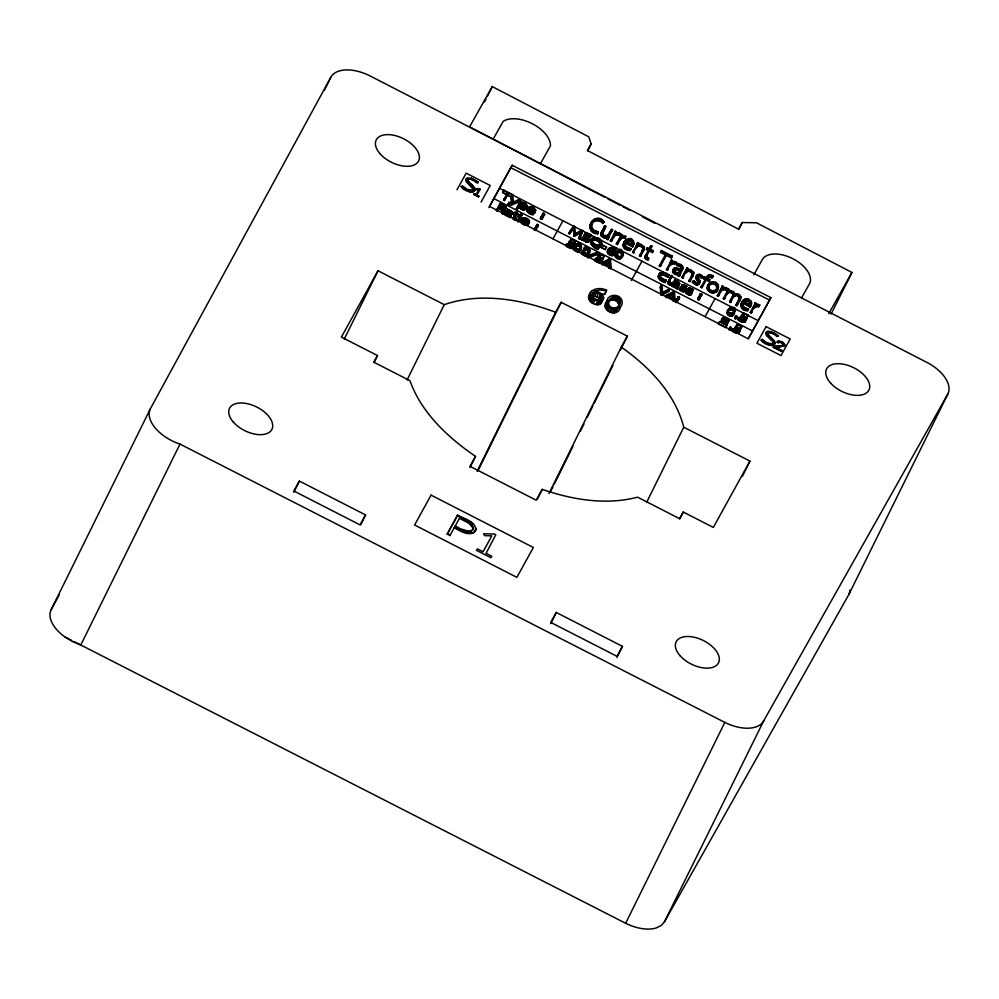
<?xml version="1.0" encoding="UTF-8"?>
<svg xmlns="http://www.w3.org/2000/svg" width="999" height="999" viewBox="0 0 999 999"><rect width="100%" height="100%" fill="white"/><g stroke="black" fill="none" stroke-linecap="round" stroke-linejoin="round"><path stroke-width="1.5" d="M591.895 223.963L591.346 228.521C589.235 221.603 599.075 215.959 603.421 222.402L602.884 223.476C600.237 219.805 593.993 219.53 591.883 223.863M625.461 242.295C627.397 239.335 633.066 240.921 632.429 244.618L632.966 243.544C633.603 239.835 627.934 238.249 625.986 241.221L632.604 244.605L632.966 243.544M750.012 304.795C750.599 301.648 746.265 299.787 743.955 301.598L744.492 300.524C747.876 297.927 752.709 302.497 749.65 305.856L750.549 303.708M507.929 204.82L508.891 202.397L512.799 202.235L511.738 196.416L512.712 196.915L513.661 202.01L518.394 199.825L519.393 200.337L518.431 202.26L511.476 205.095L507.929 204.82L508.891 202.397M708.466 284.378C702.147 292.882 720.067 296.915 717.831 286.476L718.368 285.389C716.895 280.657 709.278 280.407 707.929 285.452L709.74 282.817M717.394 290.297L718.368 285.389M717.919 289.211C715.559 294.193 707.13 291.633 707.841 286.276L707.304 287.35M591.87 227.435L593.731 230.107L598.239 231.78L597.589 233.828C581.93 233.042 594.717 209.54 604.183 221.766L602.884 223.476M598.126 232.755C593.593 232.58 589.01 228.259 590.734 223.526L590.197 224.613M574.787 248.301C575.649 240.284 585.414 245.242 579.283 250.612C583.828 245.667 573.164 243.631 574.912 249.825M575.736 246.378L577.085 249.176L580.232 248.676M583.591 250.399C591.72 262.462 589.048 235.752 582.03 253.883L582.442 254.52L583.391 252.585C582.867 236.613 598.426 259.066 583.391 252.585M739.06 299.425L735.926 305.207L737.012 305.756L740.147 299.95L740.858 296.616L737.886 293.881L735.676 293.968L734.053 295.554L736.238 294.842M733.503 293.394L732.941 295.554L733.041 292.495C728.608 288.861 725.624 296.179 724.337 299.275L723.264 298.726L723.8 297.64L724.874 298.189L724.337 299.275M608.791 301.71C607.23 310.701 622.09 309.415 620.304 300.724C618.131 292.844 607.929 297.277 607.617 304.058M617.02 253.209C620.566 250.2 623.763 256.031 620.504 258.729C616.321 260.514 612.449 253.746 617.37 251.96M622.764 252.672C617.357 265.547 614.023 243.394 622.764 252.672L621.815 254.595M728.933 310.477C732.479 307.467 735.676 313.299 732.417 315.996C727.709 317.994 724.337 309.915 730.044 309.053M733.628 312.849C719.055 314.098 741.008 299.7 732.679 314.785L733.291 313.998C742.644 300.324 716.42 311.563 733.378 314.061M529.37 210.602L534.502 213.237L535.452 211.301L529.033 208.017L530.069 210.689L534.19 212.575L533.079 214.96C530.706 214.56 524.837 211.626 527.959 208.779M534.19 212.575C520.629 211.601 533.841 200.037 535.452 211.301M600.836 233.504L601.373 232.43L601.972 235.264L604.457 236.713L607.779 236.376L607.255 237.462L603.92 237.799L601.435 236.338L600.836 233.504L602.11 230.594M582.642 252.322C583.441 247.153 591.121 251.024 587.137 254.633L588.086 252.697M607.729 303.396C610.651 296.016 622.414 301.798 617.632 308.504M647.052 255.132L646.865 257.305L648.763 258.242L647.914 260.152L644.942 257.829L645.953 254.595M644.942 257.829L645.529 255.694L644.992 256.78M660.801 273.614C658.553 276.835 663.498 279.558 666.133 280.07L665.247 282.542C660.851 281.955 655.706 277.16 659.939 273.052L663.186 272.252L666.395 273.276L669.23 275.125L667.782 277.31L663.511 274.987L659.852 275.537L660.801 273.614L662.787 272.877L669.23 275.125M666.196 280.607C663.136 279.957 657.354 276.823 659.939 273.052M739.685 296.778L739.073 299.126L739.235 295.729C734.839 291.845 732.017 299.563 730.681 302.51L729.595 301.96L732.966 295.741M674.662 279.97L677.185 281.468L676.236 283.391L673.588 282.405L674.662 279.97L678.721 281.893L679.72 283.541L677.384 289.036L676.585 287.862L678.383 284.29L674.025 282.829C672.002 284.553 677.896 286.95 678.383 284.29M676.535 288.711L677.534 285.939L674.35 285.214L672.414 283.354C673.201 279.695 682.242 286.676 677.185 281.468M605.819 226.386L602.035 234.84L605.819 226.386L604.745 225.836L601.573 231.681M681.405 268.456L681.343 269.28L681.493 266.184L677.022 264.323L676.498 265.397L679.795 266.346L681.405 268.456L681.93 267.37M510.414 213.998L507.554 213.574L506.481 211.975L511.088 213.012L509.265 217.345L510.277 214.598L507.267 213.936L505.457 212.163C506.043 208.679 519.655 216.783 507.492 209.403L512.125 211.488L510.077 217.645L512.362 212.287M599.375 247.19L598.801 247.49C593.793 246.578 587.05 236.501 596.241 237.637C602.834 237.6 604.02 248.077 596.44 245.217L599.375 247.19L597.852 249.413C591.62 248.514 586.65 237.025 596.353 239.897M599.038 245.654L598.089 247.577L600.861 246.091L600.661 243.157M592.869 238.911L591.558 241.321C594.155 238.062 601.261 241.571 599.962 245.629C604.632 241.084 594.767 234.952 592.282 239.96C591.945 243.968 599.238 247.19 601.136 243.132M645.416 255.682L650.649 246.091L651.985 246.191L646.515 256.206L646.328 258.391L646.865 257.305M633.466 243.082L633.466 244.867C633.865 228.334 612.587 248.988 630.119 250.562L631.018 248.626C627.747 248.476 623.501 245.629 625.511 241.958L633.204 245.891L632.667 246.978L624.974 243.044L625.511 241.958M750.249 307.143L751.285 301.398C743.718 291.933 734.989 311.276 747.702 310.739L748.601 308.791C745.329 308.641 741.083 305.794 743.094 302.135L750.786 306.069L750.249 307.143L742.569 303.209L743.094 302.135M750.786 306.069L751.285 301.398M670.079 279.907L669.767 281.818L671.078 282.967L669.805 285.277L667.782 282.592L671.365 275.462L672.265 275.924L671.316 277.859L670.416 277.397M597.589 233.828L598.239 231.78M683.816 290.934C687.437 288.049 680.644 286.925 682.392 284.578L687 286.351L685.451 288.499L682.617 286.925L683.566 285.002L687 286.351M684.765 289.011L683.266 289.186L680.631 287.487L679.108 289.635L683.428 291.82L684.814 288.661M584.752 235.764L584.964 236.813M467.857 179.62L467.532 180.906L468.494 179.046L471.403 179.121L477.197 182.555L478.309 182.193L471.416 178.184L467.282 178.034L466.021 179.358L467.282 178.034M723.651 324.163L727.272 323.763L728.883 320.517L727.684 318.943L724.163 317.42L722.502 317.907L721.428 320.105L724.213 320.417L726.86 322.39L727.946 320.192L725.286 318.219L723.288 318.456L722.202 320.654M767.457 334.39L767.794 333.092L769.517 332.317L773.513 333.491L777.135 336.026L778.246 335.676L771.353 331.668L767.22 331.506L766.171 332.417L766.345 335.389L772.726 341.558L772.939 343.581L772.09 344.33L773.151 343.156L772.939 341.134L766.558 334.965L766.171 332.417M676.585 287.862L671.815 285.926L672.502 282.767M502.185 213.611L503.196 209.203L499.65 206.556L498.688 208.491L501.66 210.215L502.185 213.611L503.009 214.036L502.26 210.115M503.009 214.036L504.233 210.364L503.209 208.179L505.019 208.379L506.143 207.33L503.084 204.258L500.474 203.084L496.416 210.652L500.474 203.084M506.418 213.399L505.469 215.334L504.507 214.098L505.819 211.288M727.946 320.192L726.585 321.241L719.505 321.765L718.418 323.963L724.325 326.998M584.815 233.466L585.039 234.84L588.561 238.199L587.612 240.135L583.766 236.026L584.815 233.466L586.376 232.854L590.446 234.478L591.433 235.277L589.872 237.387L585.701 235.352L586.65 233.429L591.433 235.277M505.282 206.756L503.971 207.879L499.85 206.181L501.123 203.883L502.859 204.67L505.282 206.756L504.333 208.691M465.834 180.532L473.002 187.65L473.201 189.136L466.408 181.905L466.233 178.933M684.602 288.236L683.653 290.172L681.168 287.824L682.392 284.578M690.671 288.436C686.713 288.474 694.068 291.508 691.683 293.132C688.885 293.806 685.664 289.947 688.91 287.912L693.518 289.698L691.982 291.833L689.722 290.359L690.671 288.436L693.518 289.698M688.498 288.274C691.296 291.071 692.02 294.68 687.15 290.821L685.626 292.969L688.898 294.967L690.721 295.055L692.232 292.257M744.642 320.841L745.716 318.219L744.642 316.845L741.408 315.659L740.459 317.582L742.732 318.194L744.755 320.155L745.716 318.219M479.87 189.96C481.143 188.087 474.862 188.049 476.461 189.723L478.871 189.498L476.248 188.836M480.082 189.236L476.91 195.329L478.721 196.254L476.91 195.329M784.789 344.78L784.64 345.642C773.513 348.052 770.566 348.551 784.502 345.904C785.451 342.694 780.656 340.709 778.021 341.159L777.047 342.008L777.971 342.682L780.419 342.257L783.666 344.405L780.544 341.995L777.971 342.682M573.239 244.305L572.29 246.229L568.244 243.818L569.205 241.883L572.252 242.994L573.126 244.967L570.429 245.504L566.745 243.768L565.796 245.692L567.894 247.34L568.843 245.404L566.745 243.768M601.685 259.603L600.811 257.63L597.764 256.518L596.815 258.441L599.862 259.565L600.736 261.526L601.685 259.603L598.988 260.14L595.879 258.217L594.355 260.327L595.179 261.176L596.128 259.253L595.304 258.404M739.472 329.383L738.523 331.318L734.49 328.896L735.439 326.973L738.486 328.084L739.36 330.057L736.663 330.582L733.553 328.659L732.03 330.781L733.553 328.659M473.189 527.31L472.515 530.044L473.189 527.31L472.052 525.074L469.38 522.714L459.777 517.707L454.995 526.436L455.294 525.824L460.102 528.633L468.494 531.306L471.166 530.944L472.814 529.445M745.591 318.918L742.744 319.455L739.435 317.42L737.874 319.53L738.761 320.429L741.92 322.003L744.817 322.04L746.703 318.519L742.856 315.384L744.043 313.736L748.351 315.334L743.418 312.812L741.408 315.659M569.517 244.056L570.579 241.621L574.175 244.58L572.727 246.278L569.717 245.804L568.756 247.74L572.327 248.039L572.814 245.579M597.764 256.518L599.687 253.783L604.32 256.144L600.262 254.658L599.138 256.256L602.734 259.216L601.835 260.739L599.1 260.727L598.151 262.662L600.886 262.662L601.785 261.139M735.439 326.973L737.362 324.225L741.995 326.598L737.936 325.112L736.812 326.698L740.409 329.658L739.51 331.181L737.562 331.356L736.613 333.279L738.561 333.117L739.46 331.593M607.255 237.462L606.78 239.335L607.916 239.66L609.103 236.288M607.916 239.66L608.691 237.325L608.154 238.399M615.634 232.755L614.722 232.292L615.247 231.206L616.158 231.681L615.471 233.566L617.469 232.705L619.917 233.429C619.492 236.9 615.022 233.179 613.91 236.9M616.932 233.791L614.997 234.603L616.158 231.681M621.628 235.826L621.465 236.638L622.165 234.74L621.241 234.278L620.716 235.364L621.628 235.826L622.165 234.74M671.403 259.94L670.441 262.275L671.403 259.94L672.315 260.414L671.615 262.3L673.613 261.438L676.061 262.163C674.038 265.122 667.919 263.174 667.532 270.205L666.458 269.655L666.995 268.569L668.069 269.118C668.618 264.211 673.126 262.45 676.061 262.163M672.152 261.226L671.615 262.3L672.315 260.414M721.678 287.025L722.215 285.939L723.126 286.413L722.489 288.261L724.425 287.437L726.872 288.162C726.448 291.633 721.977 287.912 720.866 291.633M756.081 303.271L755.556 304.358L754.632 303.896L755.169 302.809L756.081 303.271L755.456 305.12L757.379 304.308L759.839 305.02C757.804 307.992 751.698 306.044 751.31 313.074L750.237 312.525L750.761 311.438L751.847 311.988C752.384 307.08 756.905 305.319 759.839 305.02M777.497 346.391L782.854 345.791L783.666 344.405M683.428 291.82L684.665 291.321L684.552 290.309M684.665 291.321C688.723 288.773 681.193 286.413 683.566 285.002M691.183 294.655L690.571 293.032M588.561 238.199L588.686 239.298L587.462 239.797L582.742 237.225L581.193 239.385L587.112 242.295L588.623 241.633L589.722 238.973C589.56 237 583.641 234.877 586.65 233.429M588.623 241.633L589.722 238.973M672.539 285.09L672.652 285.964M461.063 186.788L462.175 186.351L468.893 190.697L472.365 190.422L466.92 189.335L462.375 185.914C459.665 188.611 469.917 193.207 473.601 191.796L475.124 189.073L474.513 187.612L467.732 180.482M474.637 190.859L475.124 189.073M772.302 343.906L766.857 342.819L762.312 339.398C759.59 342.095 769.842 346.69 773.526 345.267L775.062 342.557L774.45 341.084L767.669 333.966M774.575 344.33L775.062 342.557M631.018 248.626L630.644 249.488C626.835 249.413 622.027 245.692 624.363 241.596M748.601 308.791L748.239 309.653C744.417 309.59 739.61 305.856 741.945 301.76M473.414 188.711L472.152 190.846M521.903 218.681L522.477 221.278L521.528 223.214C517.632 216.421 530.382 216.209 529.32 222.477L526.76 223.476L525.811 225.399L528.371 224.413L528.196 222.365M614.21 254.733L615.347 251.948C611.738 246.99 606.93 248.314 616.645 248.501C614.273 246.016 607.305 247.003 607.28 251.91L608.428 254.046L611.95 255.657L614.21 254.733L615.347 251.948M522.727 219.106L522.852 220.767L524.637 222.34L526.997 222.889L528.496 222.065L527.647 219.555L524.225 218.282L522.727 219.106L521.128 222.652M678.358 275.961L678.895 274.875L679.957 275.2L679.42 276.286L678.358 275.961L680.057 271.74L677.759 272.777L675.661 272.24L674.4 270.354L675.511 268.781L680.993 270.042L680.469 271.116L676.311 269.68L674.138 270.629L673.551 273.364L675.636 274.513L678.733 274.388M678.895 274.875L679.258 273.301L675.137 273.014L673.126 270.242C673.701 264.523 680.644 270.729 681.88 268.207M697.589 275.986L697.09 278.259L698.663 275.2L702.022 277.135L701.485 278.221L698.9 276.261L697.052 277.073M601.548 302.872L603.696 297.677C602.872 293.556 598.039 290.796 594.043 291.333L599.812 289.885L606.331 290.959L606.593 290.172C599.762 286.8 589.285 288.449 588.486 297.577C589.21 302.597 595.679 306.019 600.299 304.146L603.696 297.677M614.36 251.636L612.974 253.047L610.039 251.973L609.153 250.462L610.614 249.088L614.148 250.899L613.411 253.571L611.663 251.473L608.841 251.224L610.564 247.502M527.122 205.919L525.911 208.903L524.138 209.952L521.178 209.253L518.693 206.83L519.655 204.907L523.688 207.917L526.86 206.968C527.909 203.858 523.626 201.786 521.041 202.173L520.579 200.974L516.208 209.241L517.107 209.703L519.655 204.907M606.78 239.335L607.779 236.376M677.384 289.036L679.72 283.541M673.588 282.405L675.124 282.405M601.485 298.414L601.835 297.103C601.223 293.456 596.553 291.358 593.244 292.682L591.97 294.967C592.732 298.501 597.227 300.886 600.549 299.388L601.485 298.414L600.324 300.774M608.478 249.026L608.503 250.999L610.814 253.072L613.523 253.734L615.159 252.797M506.668 210.839L507.617 208.916M534.502 213.237L535.764 210.202M526.248 205.644L525.062 208.454L526.248 205.644L525.299 203.933L521.94 202.572L520.217 203.883L520.491 205.457L522.19 206.855L524.587 207.43L526.011 206.531M699.1 281.481L698.388 283.192L699.1 281.481C693.868 277.809 698.126 270.754 702.909 276.573L701.485 278.221M590.759 292.183L590.234 294.043C590.946 299.063 597.427 302.485 602.047 300.612L603.296 299.338M514.597 215.21L513.124 214.448L514.073 212.525L515.546 213.274L513.149 218.831L515.709 220.055M515.596 220.467C518.706 217.582 511.813 217.033 516.396 213.711L518.968 214.548L516.608 213.336L517.395 211.913L516.421 211.701L515.759 212.912L514.073 212.525M673.551 273.364L672.589 271.316L673.438 269.143M513.049 218.269L515.546 213.274M698.563 282.555L695.828 278.371L696.49 275.587M742.769 305.332L742.232 306.418L742.569 303.209M475.924 529.32L475.199 531.268C478.022 522.015 463.411 518.481 457.642 515.172L447.19 534.153L449.95 535.564L454.557 527.16C460.327 530.282 467.857 535.339 474.475 531.905L474.175 532.517C467.557 535.939 460.027 530.894 454.258 527.759L454.557 527.16M613.96 249.987L615.684 250.437L614.447 249.575M698.925 282.118L696.803 282.929L693.768 280.669L692.382 282.33L696.178 284.915L698.663 284.503L700.149 280.744L697.614 277.185M700.149 280.744L698.663 284.503M505.019 208.379L504.07 210.302L505.906 206.456M667.782 282.592L671.365 275.462M709.515 284.915L708.453 287.55C708.603 281.918 717.582 280.981 717.394 287.125L715.296 291.059L716.87 288.686L716.333 289.76M615.247 231.206L613.461 235.202M621.241 234.278L619.455 238.274M722.215 285.939L720.429 289.935M755.169 302.809L753.383 306.805M601.311 293.681L604.582 294.505L606.593 290.172M734.652 313.224L732.417 315.996M679.42 276.286L680.769 272.952M620.354 306.943C618.244 319.568 597.839 309.19 607.604 300.374M676.498 265.397L677.384 263.349L680.843 264.535L683.029 266.795L680.232 274.038M638.686 243.207L638.161 244.28L637.137 243.756L637.674 242.682L638.686 243.207L638.074 244.83L641.146 244.368L644.417 247.14L643.219 251.573M688.024 268.444L687.487 269.53L686.463 269.006L687 267.919L688.024 268.444L687.399 270.08L690.471 269.605L693.743 272.377L692.544 276.81M726.797 292.332L728.283 289.048L729.307 289.573L728.696 291.209L730.731 290.609L733.616 291.696L734.59 294.48M632.667 246.978L633.99 243.793M647.914 260.152L648.239 259.328M648.763 258.242L648.451 259.078L646.865 258.554L645.479 256.755M681.917 270.991L683.079 268.244M739.61 301.036L740.833 298.202M573.089 228.946L569.505 233.841L568.643 233.404L573.638 225.911L574.7 226.461L575.337 233.629L581.868 230.12L582.929 230.669L579.457 238.936L578.608 238.499L581.755 230.969L575.299 234.39L574.35 236.313L573.089 228.946L574.038 227.023L574.7 234.078L573.751 236.014M578.608 238.499L581.755 230.969M642.132 251.024L643.219 247.302C639.884 241.546 634.178 248.951 633.728 252.897L632.642 252.347L633.179 251.273L634.253 251.823L633.728 252.897M643.231 248.526L639.472 255.844L640.559 256.393L643.743 250.499M691.458 276.261L692.557 272.54C689.21 266.783 683.503 274.201 683.054 278.147L681.967 277.585L686.026 270.117M692.557 273.763L688.798 281.081L689.884 281.643L693.081 275.736M579.457 238.936L582.929 230.669M733.478 294.468L729.595 301.96M739.61 298.039L735.926 305.207M630.119 250.562L630.494 249.7M747.702 310.739L748.076 309.877M741.008 303.771L742.582 300.811M636.176 245.954L637.674 242.682M687 267.919L681.967 277.585M728.283 289.048L723.264 298.726M620.991 237.675L623.463 235.776L625.911 236.488C625.187 238.137 622.352 235.702 620.991 237.675L622.002 235.564M520.579 200.974L516.208 209.241M150.362 408.791A33.804 18.931 26.3 0 0 179.995 444.093L80.807 644.967L72.69 641.62L65.172 637.125A33.804 18.931 26.3 0 1 51.174 609.665L150.362 408.791L330.731 77.41A33.804 18.931 26.3 0 1 369.655 75.724L926.31 362.1A33.804 18.931 26.3 0 1 947.826 394.056L848.638 594.929L664.572 921.59L661.288 925.436L656.181 927.971A33.804 18.931 26.3 0 1 625.661 923.276L74.288 641.695M324.538 89.96L330.731 77.41M344.255 339.111L378.009 270.754L444.255 304.658C480.482 292.158 520.541 299.225 555.656 312.225L561.151 302.272L627.335 336.139L620.454 350.087M293.856 492.22L299.363 481.056L365.547 514.935L360.726 524.7M374.051 362.55L377.497 355.569L341.396 337.1L378.009 270.754M463.211 188.699L461.276 186.363M467.644 180.045L468.494 179.046M468.219 181.543L469.318 182.805M468.281 179.47L469.58 178.833M471.416 178.184L478.309 182.193M469.368 179.258L471.403 179.121M471.016 184.266L473.189 186.126M478.096 182.63L476.985 182.979L473.576 180.02M469.218 191.708L473.813 191.358L474.85 190.422M474.513 187.612L474.912 189.498M473.876 194.393L478.446 196.728L473.876 194.393L474.275 193.631L475.949 194.83L474.275 193.631M476.111 189.111L479.757 188.911M488.936 207.605L512.162 165.247L770.891 297.64L748.376 338.711M407.068 379.982L444.255 304.658M503.746 190.147L507.579 192.645L506.63 194.568L502.559 192.482L503.746 190.147L512.724 194.743L511.55 197.09L507.504 195.017L504.458 200.549L503.571 200.1L504.52 198.177L505.407 198.626L508.454 193.094L512.724 194.743M501.123 203.883L500.174 205.806L503.983 208.029L504.932 206.106M504.458 200.549L505.407 198.626M501.91 206.593L502.859 204.67M507.504 195.017L508.454 193.094M500.686 209.503L501.648 207.58M501.223 209.84L502.185 207.904M501.66 210.215L502.622 208.292M503.171 207.33L504.12 205.407M501.998 210.652L502.959 208.716M504.532 205.12L503.583 207.043L499.525 205.02M502.235 211.139L503.196 209.203M503.259 210.314L504.22 208.379M505.157 208.828L506.106 206.905M504.67 210.09L506.143 207.33M505.069 209.653L506.018 207.73M511.738 196.416L510.789 198.351L511.863 203.971M511.763 198.851L512.712 196.915M504.507 214.098L505.457 212.163M509.128 205.145L510.077 203.222L512.437 203.172L519.393 200.337M504.595 213.536L506.218 211.089M504.832 214.723L505.781 212.787M506.031 213.586L506.98 211.663M510.314 205.232L511.263 203.309M507.917 211.726L506.968 213.649L508.341 214.098M508.978 209.902L508.029 211.825L509.04 212.25L509.989 210.327M511.476 205.095L512.437 203.172M507.267 213.936L506.318 215.859L507.117 216.221L508.066 214.285M508.841 214.51L507.879 216.446L509.328 216.521M510.939 210.964L510.464 213.599L511.413 211.676M508.616 216.546L509.802 214.148M517.445 201.761L518.394 199.825M513.124 214.448L514.273 212.15M517.107 209.703L518.069 207.78L517.157 207.317M515.472 213.624L516.421 211.701M513.149 218.831L513.998 216.333M521.103 202.722L520.154 204.645L523.151 205.095L525.299 207.58M519.043 207.517L520.004 205.582M513.598 219.455L514.11 216.908M517.395 211.913L515.447 215.647L518.019 216.483M520.991 204.495L521.94 202.572M519.58 208.142L520.529 206.219M514.385 219.992L515.334 218.057L514.547 217.532M522.04 204.645L522.989 202.722M520.292 208.729L521.241 206.793M521.178 209.253L522.127 207.33M523.151 205.095L524.1 203.159M517.807 216.858L518.968 214.548M521.977 209.615L522.939 207.68M524.35 205.856L525.299 203.933M522.739 209.852L523.688 207.917M521.291 215.734L518.081 221.753L521.291 215.734L520.442 215.309L517.232 221.316L521.178 213.749C524.725 215.796 516.82 218.381 521.178 213.749M523.464 209.965L524.413 208.029M525.062 206.706L526.011 204.77M520.354 216.571L521.728 213.886M526.173 207.854L525.437 206.181L526.398 204.258M524.138 209.952L525.099 208.029M520.916 216.721L522.165 214.248M525.212 209.628L526.161 207.705M520.741 221.566L521.69 219.643M520.941 220.604L522.614 217.982M520.866 222.09L521.815 220.167M523.126 217.782L521.653 219.905M526.985 210.065L528.459 207.193M526.972 210.577L527.922 208.641M521.765 221.029L523.301 218.531M527.11 211.114L528.071 209.178M528.521 208.566L529.47 206.631M522.352 220.454L524.225 218.282M527.422 211.676L528.371 209.753M523.001 221.803L522.052 223.726L522.702 224.213L523.651 222.278L522.477 221.278M527.872 212.25L528.833 210.314M523.264 220.205L524.4 220.304L525.349 218.381M528.459 212.787L529.408 210.851M531.768 207.205L529.295 207.655L534.815 210.489L534.14 208.441L531.768 207.205L530.806 209.141L529.682 209.041M523.476 224.65L524.425 222.727L523.651 222.278M529.17 213.287L530.119 211.363M528.671 221.278L527.722 223.202L525.624 220.767L526.573 218.843M526.023 223.339L525.249 223.102L524.288 225.025L525.074 225.275L526.023 223.339L526.76 223.476M530.007 213.761L530.956 211.838M532.991 207.68L532.03 209.603L533.191 210.377L534.14 208.441M526.698 221.478L527.647 219.555M527.422 222.327L528.371 220.404M531.555 214.46L532.517 212.537M526.51 225.412L527.46 223.476M527.135 225.312L528.096 223.376M528.459 222.927L529.408 220.991M527.659 225.112L529.532 221.516M528.371 224.413L529.32 222.477M534.752 211.613L535.701 209.69M535.164 227.635L534.265 229.97L535.676 228.421L535.164 227.635L536.126 227.597L536.663 228.409L535.714 230.332M535.901 226.511L536.85 224.575L537.824 224.538C539.073 225.187 537.687 227.984 536.413 227.297L536.276 226.323L537.4 227.273M534.265 229.97L535.539 227.46M535.951 226.91L537.225 224.4M540.309 218.444L541.258 216.521L542.282 216.483C545.017 219.243 538.274 219.618 541.333 218.406L541.895 219.256M540.372 218.868L541.658 216.333M542.057 215.26L543.006 213.336L544.043 213.299C546.778 216.059 540.034 216.433 543.081 215.235L543.656 216.084M536.413 227.297L537.824 224.538M542.12 215.684L543.406 213.149M535.327 230.507L536.663 228.409M540.859 219.268L541.808 217.345L541.258 216.521M537.012 227.447L538.286 224.937M542.607 216.096L543.568 214.161L543.006 213.336M541.495 219.443L542.782 216.908M543.244 216.259L544.605 214.148M569.505 233.841L574.038 227.023M573.751 228.384L574.7 226.461M565.796 245.692L567.32 243.581M566.62 246.541L567.569 244.618M568.718 244.018L569.667 242.095M571.965 242.582L574.4 243.818L575.761 241.521L571.128 239.148L568.244 243.818M570.754 241.958L571.703 240.022L575.761 241.521M570.392 244.368L571.341 242.445M569.592 248.027L570.541 246.091M571.303 244.93L572.252 242.994M570.379 248.202L571.328 246.266M571.928 245.529L572.877 243.594M571.116 248.264L572.065 246.328M571.778 248.202L572.727 246.278M572.327 248.039L573.276 246.104M574.4 243.818L575.349 241.895M572.752 247.752L574.175 244.58M573.064 247.34L574.025 245.417M575.536 248.564L574.575 250.499L573.926 249.151L574.875 247.228C581.43 232.842 585.701 258.741 574.875 247.228M574.163 249.862L575.124 247.939M576.623 245.929L577.572 244.006M577.185 245.754L578.134 243.818M577.759 245.704L578.708 243.781M575.162 251.049L576.111 249.113M578.346 245.804L579.295 243.868M575.911 251.511L576.86 249.588M578.933 246.041L579.882 244.106M583.766 236.026L585.389 232.979M470.017 467.544L475.524 456.381C447.927 437.512 421.353 412.774 409.94 380.681L373.838 362.212L377.497 355.569M577.672 249.912L576.723 251.848C581.081 253.359 582.979 246.079 578.371 245.304M579.457 246.378L580.407 244.443M582.367 240.422L583.329 238.486L582.142 237.45M584.09 236.775L585.039 234.84M591.321 222.203L590.796 223.277L592.145 220.979M585.102 235.464L586.051 233.529M589.897 225.936L590.421 224.862M579.857 246.778L580.806 244.855M593.119 219.992L591.608 222.053M577.522 251.998L578.471 250.075M589.872 227.273L590.409 226.186M580.144 247.265L581.093 245.329M584.84 237.637L585.789 235.714M591.371 225.037L592.419 222.789M594.243 219.243L593.706 220.329L595.529 218.731M578.284 251.973L579.233 250.05M580.294 247.814L581.243 245.879M591.096 226.199L591.633 225.125M592.607 222.802L593.131 221.716M586.688 235.514L587.637 233.579M590.147 228.596L590.684 227.51M593.456 221.94L593.993 220.854M579.033 251.773L579.982 249.837M591.096 227.36L591.62 226.286M594.455 221.278L594.979 220.205M586.013 238.636L586.962 236.713M590.671 229.845L591.208 228.759M587.887 236.001L588.836 234.078M595.579 220.829L596.116 219.755M596.353 219.543L596.89 218.469M592.32 228.459L592.407 230.432L592.931 229.345M585.664 242.083L586.613 240.147L589.585 239.71M587.012 239.46L587.961 237.525M591.433 230.919L591.97 229.845M588.96 236.651L589.909 234.715M596.715 220.604L597.252 219.53M586.413 242.245L587.375 240.322M597.714 219.555L598.239 218.469M587.112 242.295L588.786 238.773M597.827 220.604L598.364 219.53M582.03 253.883L582.742 251.248M588.686 239.298L587.275 241.621L584.29 241.021M592.432 231.843L592.956 230.769M589.872 237.387L590.821 235.464M588.061 242.133L589.01 240.21M584.477 249.95L585.439 248.027M598.913 220.829L599.45 219.743M585.039 249.775L586.001 247.839M593.656 232.617L594.193 231.531M594.705 230.719L594.18 231.793L593.206 231.181M583.016 255.07L583.965 253.134M585.614 249.725L586.563 247.802M599.987 221.266L600.936 219.305M586.201 249.825L587.15 247.889M590.384 241.546L592.045 238.349M477.135 471.253L555.656 312.225M583.766 255.532L584.727 253.609M590.334 242.27L591.283 240.334M591.683 239.822L592.632 237.899M477.809 471.066L561.151 302.272M586.788 250.062L587.749 248.127M590.496 243.019L591.445 241.096M592.419 239.535L593.369 237.6M595.916 232.505L596.453 231.418M587.312 250.399L588.274 248.464M592.407 240.459L593.369 238.524M595.704 233.466L596.241 232.38M590.859 243.806L591.808 241.87M601.573 222.253L602.11 221.179M587.724 250.799L588.673 248.876M593.031 240.197L593.98 238.274M584.59 255.869L585.377 256.019L586.326 254.096M602.285 221.541L602.809 220.467M447.19 534.153L457.642 515.172M587.999 251.286L588.948 249.35M591.408 244.58L592.357 242.645M593.768 240.047L594.717 238.124M585.377 256.019L587.1 254.071M588.149 251.835L589.11 249.9M586.138 255.994L588.586 254.333L589.672 249.3M586.888 255.794L587.837 253.858M592.12 245.292L593.081 243.369M594.592 240.035L595.541 238.099M588.973 251.898L589.934 249.975M595.441 240.16L596.391 238.224M449.95 535.564L450.249 534.964L447.49 533.553M587.187 257.555L588.149 255.632L597.14 252.198L598.026 252.647L597.077 254.583L588.011 257.979L588.973 256.044L598.026 252.647M593.006 245.954L593.955 244.031M596.316 240.422L597.265 238.486M459.777 517.707L459.478 518.319L469.08 523.314L472.889 527.922M594.055 246.566L595.004 244.63M597.227 240.821L598.176 238.886M604.745 225.836L604.208 226.91L605.282 227.46M600.786 235.065L601.323 233.991M598.076 241.321L599.038 239.385M600.112 242.382L598.513 240.996L599.462 239.073M602.122 233.566L602.647 232.492M601.435 236.338L601.972 235.264M598.801 241.87L599.75 239.947M599.375 242.482L600.337 240.559M598.226 245.629L597.265 247.565L595.479 247.153L598.426 249.113M599.825 243.144L600.774 241.221M602.772 237.35L603.309 236.263M602.559 233.754L604.02 235.552L603.483 236.626L602.484 235.864M600.112 243.818L601.061 241.895M460.102 528.633L459.802 529.245L464.51 531.143L464.81 530.544M597.852 249.413L599.812 245.554M600.237 244.455L601.186 242.532M603.92 237.799L604.457 236.713M601.123 245.404L602.085 243.481M600.861 246.091L601.823 244.168M605.057 237.962L605.594 236.888M601.361 247.49L602.534 245.155L606.58 247.228L605.406 249.563L601.361 247.49L605.406 249.563M606.168 237.849L606.693 236.775M611.575 229.333L607.317 236.538L611.575 229.333L612.649 229.882L612.112 230.956L611.038 230.407M597.277 258.654L598.226 256.731M599.687 253.783L596.815 258.441M596.128 259.253L597.402 260.04L596.453 261.975L597.327 262.375L598.276 260.439L599.1 260.727M598.076 258.679L599.025 256.755M600.262 254.658L599.313 256.593L602.959 258.454L604.32 256.144M598.95 259.003L599.899 257.08M472.427 524.238L470.504 521.665M599.862 259.565L600.811 257.63M598.938 262.824L599.887 260.901M600.486 260.165L601.435 258.229M610.314 240.921L610.839 239.835L611.925 240.397L611.388 241.471L610.314 240.921L613.998 234.128M599.675 262.887L600.624 260.964M600.337 262.837L601.298 260.901M600.886 262.662L601.835 260.739M602.959 258.454L603.908 256.531M465.734 531.406L468.494 531.306M601.323 262.375L602.734 259.216M614.997 234.603L616.008 232.492M601.635 261.975L602.584 260.04M614.46 236.089C614.972 232.692 618.93 234.802 619.917 233.429M615.958 234.041L616.495 232.967M607.28 251.91L608.978 248.364M615.484 235.264L616.008 234.191M609.827 264.985L610.189 268.881L611.138 266.945L610.426 259.153L609.552 258.704L602.447 262.5L601.498 264.435L603.871 263.162M607.554 252.934L608.503 250.999M616.508 234.827L617.469 232.705M607.916 253.509L608.878 251.573M471.166 530.944L468.194 531.918M605.569 261.75L603.384 262.987L602.434 264.91L604.62 263.674L605.569 261.75L610.027 264.023L609.253 268.394L610.027 264.023M609.652 251.011L610.614 249.088M617.557 234.79L618.081 233.704M608.428 254.046L609.39 252.11M619.417 233.104L618.93 235.327M609.078 254.545L610.027 252.61M610.639 251.086L611.588 249.163M618.606 235.14L619.143 234.053M609.028 265.422L609.977 263.499L609.702 259.453L606.043 261.488L605.094 263.411L607.717 264.747M588.486 297.577L591.745 290.884M609.865 254.995L610.814 253.072M611.663 251.473L612.612 249.538M475.799 527.859L475.624 529.932M588.948 299.563L590.696 296.016M616.308 243.993L616.845 242.907L617.919 243.456L617.382 244.543L616.308 243.993L619.992 237.188M612.612 252.098L613.561 250.162M608.603 260.639L609.552 258.704M611.301 255.557L612.25 253.621M592.082 295.042L593.244 292.682M609.702 259.453L608.753 261.376L606.318 262.737M589.635 300.662L591.383 297.128M613.199 252.822L614.148 250.899M611.95 255.657L612.911 253.734M609.477 261.076L610.426 259.153M620.466 239.161L623.039 236.813L619.904 239.972M612.574 255.669L613.523 253.734M594.805 292.245L593.069 295.779L598.638 297.802L600.087 300.637L601.835 297.103M621.478 238.336L622.489 236.039M615.684 250.437L616.77 248.102M590.584 301.698L592.32 298.164M613.573 255.369L614.522 253.446M594.942 295.904L596.678 292.37M622.502 237.899L624.075 236.775M591.783 302.647L593.531 299.101M615.084 255.944L616.033 254.021C622.877 239.011 627.547 266.159 616.033 254.021M625.411 236.176L624.924 238.399L623.551 237.849M615.347 256.693L616.296 254.757M624.6 238.199L625.137 237.125M617.906 252.597L618.856 250.674M624.924 238.399L625.911 236.488M615.784 257.355L616.733 255.419M593.256 303.509L595.004 299.975M618.493 252.41L619.455 250.487M596.853 296.616L598.601 293.069M616.408 257.929L617.357 256.006M619.105 252.372L620.054 250.449M623.426 243.606L623.963 242.52M623.826 242.682L624.999 240.647M623.239 244.53L623.763 243.456M624.462 241.721L625.736 239.872M619.717 252.485L620.679 250.549M623.251 245.467L623.788 244.38M617.207 258.429L618.156 256.506M625.212 240.959L626.598 239.298M619.318 258.279L617.444 258.004L618.393 256.069M620.354 252.735L621.303 250.799M623.476 246.403L624.013 245.317M598.638 297.802L600.374 294.268M626.373 241.433L626.91 240.347M618.069 258.778L619.03 256.855M620.916 253.084L621.865 251.161M621.965 253.334L621.353 252.784L622.315 250.849M623.9 247.29L624.437 246.216M595.966 304.545L597.714 301.011M625.174 245.167L624.65 246.241L625.474 247.577L626.011 246.491M627.484 240.871L628.571 238.711M621.341 253.521L622.29 251.586M618.905 258.953L619.867 257.018M621.64 254.021L622.589 252.098M624.512 248.089L625.049 247.003M599.712 299.2L601.46 295.667M619.717 258.928L620.679 257.005M629.058 239.797L629.582 238.724M597.202 304.745L598.95 301.211M629.008 240.684L629.545 239.61M625.312 248.788L625.849 247.702M623.638 252.747L622.29 257.218L620.504 258.729M598.376 304.732L600.124 301.198M626.298 249.388L626.835 248.301M626.885 248.589L627.409 247.515M630.531 241.146L631.056 240.06M631.093 240.434L631.63 239.36M604.582 294.505L606.331 290.959M600.299 304.146L602.047 300.612M631.855 242.17L632.379 241.096M628.196 250.162L629.145 248.214M633.216 240.522L633.166 242.307L633.703 241.221M632.23 242.807L632.767 241.733M632.442 243.531L632.966 242.457M633.566 243.943L634.103 242.857M605.232 306.993L606.98 303.459C605.219 294.031 619.967 292.382 622.027 300.886C624.025 310.577 608.828 312.237 606.98 303.459M605.731 308.466L607.479 304.932M610.913 300.324L612.662 296.79M636.563 247.752L637.849 245.829M606.58 309.777L608.329 306.243M639.085 244.405L638.561 245.479L640.621 245.442L641.146 244.368M637.325 246.903L639.023 245.279M612.1 299.95L613.836 296.416M639.585 245.317L640.109 244.243M607.792 310.926L609.54 307.392M613.286 299.862L615.034 296.328M638.486 246.353L640.334 245.117M614.51 300.075L616.258 296.541M639.797 246.204L640.996 246.528L641.533 245.454M609.353 311.913L611.101 308.379M615.746 300.562L617.482 297.028M642.694 249.6L642.657 246.278M611.051 312.612L612.799 309.078M642.694 248.376L643.219 247.302M616.833 301.273L618.581 297.739M639.472 255.844L640.009 254.77L641.083 255.319L640.559 256.393M644.417 247.14L643.918 249.775L644.442 248.689M617.669 302.123L619.417 298.589M612.699 312.937L614.447 309.403M618.244 303.122L619.992 299.588M614.298 312.887L616.046 309.353M618.556 304.27L620.304 300.724M646.415 249.5L647.377 247.652L649.263 248.614L648.726 249.688L646.852 248.726L646.415 249.5L648.301 250.462L648.838 249.388L646.952 248.414L647.377 247.652M615.859 312.475L617.607 308.941M650.649 246.091L650.124 247.165L651.448 247.265L651.985 246.191M646.141 257.08L646.678 256.006M645.366 258.866L646.615 256.731M646.328 259.628L646.865 258.554M652.397 252.56L653.358 250.699L650.337 249.163L649.375 251.011L652.397 252.56L652.822 251.785M537.375 499.125L542.195 489.36C572.365 499.787 606.293 505.457 637.562 497.165L679.57 518.656L683.241 512.025L713.323 527.422L749.937 461.076L683.753 427.21C675.137 393.444 649.025 366.77 621.303 347.09L627.335 336.139M661.5 250.512L661.038 251.336L665.908 253.821L665.371 254.907L660.514 252.422L661.5 250.512L672.252 256.019L671.266 257.917L666.433 255.444L666.957 254.37L671.803 256.843L672.252 256.019M659.265 265.971L659.802 264.897L660.851 265.434L660.314 266.508L659.265 265.971L665.908 253.821M548.975 493.556L621.303 347.09M550.199 492.382L552.947 486.8M554.333 484.003L572.927 446.341M580.506 430.994L583.94 424.026M587.387 417.045L592.894 405.894M594.28 403.097L612.874 365.434M658.279 276.261L659.49 273.639M658.241 276.985L659.19 275.05M658.99 274.987L660.539 272.615M658.416 277.747L659.377 275.811M658.816 278.534L659.765 276.611M660.376 275.162L661.326 273.227M661.038 274.912L661.987 272.989M659.402 279.32L660.351 277.397M661.837 274.812L662.787 272.877M660.139 280.045L661.088 278.122M662.662 274.837L663.623 272.902M663.511 274.987L664.46 273.052M661.026 280.707L661.975 278.783M664.372 275.249L665.322 273.326M662.062 281.318L663.024 279.383M667.532 270.205L668.069 269.118M665.247 282.542L662.349 280.919L663.299 278.983M665.259 275.649L666.208 273.714M670.616 264.822L671.141 263.748M672.115 262.774L672.639 261.701M660.214 287.15L661.163 285.227L662.125 285.714L662.549 292.557L668.681 289.073L669.63 289.56L668.681 291.483L661.75 295.267L660.839 294.792L660.214 287.15L661.163 287.637M671.628 263.998L672.165 262.912M672.652 263.561L673.613 261.438M663.748 282.08L664.71 280.145M666.608 276.423L667.557 274.5M674.05 262.562L674.587 261.488M673.701 263.511L674.225 262.437M665.184 281.993L666.133 280.07M667.782 277.31L668.731 275.374M675.561 261.838L675.074 264.061M674.75 263.861L675.287 262.787M660.839 294.792L661.788 292.869L661.163 285.227M672.589 271.316L673.126 270.242M672.901 270.217L673.95 268.444M673.413 269.53L674.587 267.957M672.839 272.402L673.376 271.316M676.847 264.423L677.384 263.349M661.75 295.267L662.699 293.331L669.63 289.56M675.361 267.645L674.05 269.031M667.944 283.566L668.731 280.669M673.875 271.428L674.662 269.555M669.717 280.731L668.818 283.741M673.988 272.178L674.525 271.104M674.974 269.855L675.511 268.781M675.749 268.631L676.286 267.545M668.219 284.016L668.893 281.631M668.618 284.453L669.168 282.093M676.311 269.68L676.847 268.606M678.483 265.859L679.02 264.785M674.6 274.101L675.137 273.014M675.661 272.24L675.137 273.326L676.198 273.738L676.735 272.652M669.805 285.277L671.078 282.967M675.636 274.513L676.173 273.439M668.681 289.073L667.732 290.996L668.681 291.483M679.795 266.346L680.331 265.272M680.307 265.622L680.843 264.535M674.225 301.648L675.174 299.712L674.462 291.92L673.588 291.483L666.483 295.267L665.534 297.202L667.906 295.941M671.465 285.277L672.789 282.43M676.673 274.7L677.197 273.626M673.201 282.23L672.802 284.091M671.815 285.926L672.764 284.003M680.956 267.27L681.493 266.184M669.605 294.518L667.419 295.754L666.47 297.677L668.656 296.441L669.605 294.518L674.063 296.79L673.289 301.174L674.063 296.79M677.697 274.663L678.733 272.602M681.743 266.633L682.28 265.559M674.025 282.829L673.076 284.765L677.434 286.214M672.489 286.576L673.451 284.653M674.063 284.84L676.123 281.006M670.079 294.255L674.013 296.266L673.738 292.22L670.079 294.255L669.13 296.179L673.064 298.189M673.401 287.138L674.35 285.214M674.25 287.525L675.199 285.589M675.062 287.762L676.011 285.839M677.26 284.078L678.209 282.143M672.976 296.84L673.738 292.22M675.836 287.874L676.798 285.951M674.462 291.92L673.513 293.856L673.751 296.453M683.054 278.147L683.578 277.06L682.504 276.511M685.888 273.002L687.175 271.066M687.886 270.717L688.411 269.643M686.65 272.153L688.348 270.517M688.91 270.567L689.435 269.48M680.943 287.3L681.98 284.94M681.168 287.824L682.117 285.889M687.811 271.591L689.66 270.354M680.057 290.447L681.006 288.511L680.057 287.7M683.116 284.453L681.443 286.501M689.947 270.692L690.471 269.605M681.68 288.411L682.629 286.488M676.735 299.712C675.162 304.782 674.887 299.725 677.322 299.85C678.87 301.773 674.65 304.52 677.797 300.249M677.097 298.763L678.046 296.828L679.02 296.79C680.269 297.44 678.883 300.237 677.609 299.55L677.472 298.576L678.596 299.525M689.135 271.441L690.321 271.778L690.858 270.692M677.147 299.163L678.421 296.653M681.143 291.109L682.092 289.173L681.006 288.511M683.204 287.025L684.153 285.09M675.923 302.61L676.872 300.674L676.36 299.887M682.492 289.086L683.441 287.163M677.609 299.55L679.02 296.79M683.89 287.312L684.839 285.377M692.02 274.837L691.982 271.516M678.209 299.7L679.482 297.19M683.191 289.673L684.153 287.737M682.379 291.633L683.328 289.698L685.614 289.398M684.802 287.874L685.751 285.939M692.02 273.614L692.557 272.54M688.798 281.081L689.335 280.007L690.409 280.557L689.884 281.643M685.451 288.499L686.413 286.563M684.203 291.72L685.714 288.923M693.781 273.938L693.244 275.012L693.743 272.377M685.626 292.969L687.15 290.821M687.474 290.647L688.91 287.912M686.575 293.781L687.524 291.845L686.588 291.046M687.687 291.159L688.636 289.235M688.436 290.572L689.647 288.411M688.199 291.758L689.16 289.822M689.135 290.259L690.084 288.336M692.382 282.33L693.768 280.669M695.704 277.497L696.241 276.411M695.966 276.673L697.202 274.787M687.662 294.443L688.611 292.52L687.524 291.845M689.01 292.432L689.959 290.497M693.393 283.504L693.93 282.417L692.906 281.256M695.828 278.371L696.365 277.285M698.239 274.338L696.665 275.874M690.409 290.647L691.358 288.711M696.927 277.622L698.026 275.474M688.898 294.967L690.671 291.071M696.328 279.283L696.865 278.209M698.126 276.273L698.663 275.2M690.172 293.506L691.121 291.571M691.32 291.209L692.27 289.273M694.655 284.365L695.192 283.279L693.93 282.417M698.963 275.387L699.5 274.313M695.729 282.505L695.192 283.579L693.231 281.743M698.9 276.261L699.437 275.187M689.947 295.167L690.896 293.231M697.215 280.257L697.739 279.171M691.982 291.833L692.931 289.897M690.721 295.055L691.683 293.132M699.75 276.561L700.274 275.474M696.178 284.915L696.715 283.841L699.188 283.416M697.976 281.081L698.513 280.007M698.426 281.855L698.963 280.769M700.799 277.297L701.335 276.211M697.864 283.816L698.401 282.729M697.552 284.94L698.076 283.866M702.135 275.624L701.598 276.698L702.372 277.647M699.425 283.629L700.249 281.668M706.268 277.36L705.107 279.52L703.521 278.721L704.482 276.86L706.093 277.685L708.766 274.787L711.825 275.075L713.174 276.286L711.95 277.909L708.653 276.885L706.793 278.983M704.482 276.86L703.521 278.721M700.848 287.25L701.373 286.164L702.459 286.713L701.922 287.799L700.848 287.25L707.442 275.724M707.317 277.897L706.181 280.082L708.89 281.468L709.852 279.608L707.142 278.221L708.229 276.586L710.202 275.562L712.487 276.823L713.174 276.286M708.766 274.787L706.917 276.798M707.692 277.66L708.229 276.586M697.602 298.938L698.551 297.003L699.575 296.965C702.309 299.725 695.566 300.1 698.626 298.901L699.188 299.75M697.664 299.35L698.95 296.815M699.35 295.754L700.299 293.831L701.335 293.793C703.683 295.367 698.688 298.077 699.75 295.567M708.653 276.885L709.19 275.799M699.412 296.166L700.699 293.644M709.69 275.662L710.227 274.575M698.151 299.762L699.1 297.827L698.551 297.003M699.899 296.578L700.861 294.655L700.299 293.831M709.677 276.636L710.202 275.562M698.788 299.925L700.074 297.39M700.536 296.74L701.822 294.205M710.751 276.935L711.288 275.861M708.89 281.468L709.852 279.608M712.649 277.36L712.687 275.649M711.95 277.909L712.487 276.823M707.292 288.311L707.829 287.237M709.215 283.891L710.564 282.267M707.479 289.285L708.016 288.212M708.978 286.001L710.551 283.629M707.866 290.222L708.99 286.476M710.027 284.715L711.975 282.867M708.453 291.034L708.99 289.96M709.115 288.049L709.327 290.522L708.578 289.123M711.45 283.941L713.049 283.766L713.586 282.692M709.228 291.745L709.765 290.672M710.189 292.345L711.176 290.447L712.786 290.934L715.821 289.972M713.049 283.766L714.66 284.253L715.646 282.355M711.251 292.782L711.788 291.708M717.394 287.125L716.857 288.212L715.971 285.264L716.508 284.191M712.299 293.007L712.824 291.92M717.394 283.654L716.857 284.74L716.083 284.028M713.323 293.007L713.86 291.933M716.72 286.651L717.257 285.564M550.749 623.626L556.256 612.474L622.439 646.341L616.932 657.504M714.335 292.807L714.872 291.72M715.284 292.407L715.821 291.333M718.031 287.437L718.556 286.363M716.108 291.858L716.645 290.784M718.019 288.399L718.556 287.325M717.27 295.654L717.806 294.568L718.88 295.13L718.343 296.204L717.27 295.654L720.953 288.861M722.589 287.487L723.126 286.413M721.428 290.821C721.927 287.425 725.886 289.535 726.872 288.162M722.439 289.997L722.976 288.923M723.463 289.56L724.425 287.437M724.862 288.574L725.399 287.487M724.512 289.523L725.049 288.436M726.373 287.837L725.886 290.06M725.574 289.872L726.098 288.786M729.307 289.573L728.783 290.659L727.759 290.135M727.185 294.131L728.471 292.195M727.934 293.281L729.632 291.646M730.194 291.696L730.731 290.609M729.095 292.719L730.918 291.471M730.394 292.557L731.555 292.882L732.092 291.795M732.966 294.468L733.041 292.495M734.19 292.445L734.053 295.554M720.192 321.278L718.418 323.963M733.978 294.455L734.515 293.369M721.428 320.105L723.176 317.482M730.681 302.51L731.206 301.436L730.132 300.886M733.653 297.115L734.889 295.242M735.139 295.042L735.676 293.968M722.714 320.329L723.8 318.132M723.388 320.254L724.462 318.057M734.352 296.316L735.951 294.742M726.997 313.211L727.946 311.288M729.282 309.228L730.232 307.292M724.213 320.417L725.286 318.219M727.26 313.961L728.209 312.025M735.414 295.829L737.137 294.63M729.819 309.865L730.769 307.942M727.697 314.623L728.646 312.687M730.406 309.678L731.368 307.754M725.187 320.841L726.273 318.644M725.449 320.417L726.535 318.219M728.321 315.197L729.27 313.274M731.018 309.64L731.967 307.717M739.148 297.864L737.724 296.029L738.261 294.955M739.01 294.305L738.473 295.379L737.349 294.955M726.011 321.341L727.097 319.143M731.63 309.752L732.592 307.817M729.12 315.696L730.069 313.773M738.711 296.803L739.235 295.729M732.267 310.002L733.216 308.067M726.585 321.865L727.672 319.668M729.982 316.046L730.931 314.123M732.816 310.352L733.778 308.429M740.247 295.279L740.321 297.69L740.858 296.616M726.448 324.026L728.795 321.191M733.254 310.789L734.203 308.853M730.818 316.221L731.78 314.285M727.035 325.037L725.511 327.597L727.035 325.037L721.028 321.965L727.534 321.828M727.272 323.763L728.883 320.517M733.553 311.288L734.502 309.365M731.63 316.196L732.592 314.273M733.716 311.863L734.677 309.94M737.012 305.756L737.537 304.67L736.463 304.121M734.59 311.95L735.551 310.015M740.821 304.707L741.358 303.621M742.045 301.885L743.331 300.05M728.97 329.233L729.932 327.297L730.893 327.26C732.155 327.909 730.769 330.719 729.495 330.02L728.97 329.233L729.944 329.195M734.627 317.882L735.576 315.959L736.613 315.921C739.347 318.681 732.604 319.056 735.651 317.857L736.226 318.706M740.833 305.632L741.37 304.558M729.033 329.633L730.306 327.123M734.69 318.306L735.976 315.771M744.18 299.463L742.794 301.124M729.495 330.02L730.444 328.084L729.932 327.297M741.058 306.568L741.595 305.494M735.177 318.706L736.138 316.783L735.576 315.959M742.045 304.87L742.569 303.796M745.142 299.076L745.079 301.036M730.082 330.169L731.43 328.072M735.813 318.881L737.1 316.346M741.495 307.467L742.02 306.381M742.107 308.254L742.632 307.18M646.553 502.534L683.753 427.21M746.59 300.861L747.127 299.775M742.906 308.953L743.431 307.879M747.664 300.187L748.189 299.101M739.435 317.42L737.874 319.53M733.803 329.695L732.854 331.631L734.128 332.417L735.077 330.494L732.979 328.846M743.88 309.553L744.417 308.479M738.761 320.429L739.71 318.494L738.823 317.595M748.114 301.311L748.651 300.237M748.688 300.612L749.213 299.525M734.952 329.108L735.901 327.173M737.362 324.225L734.49 328.896M740.958 317.807L741.907 315.884M742.469 314.735L743.418 312.812M735.751 329.133L736.7 327.21M736.987 327.035L737.936 325.112M749.437 302.347L749.974 301.261M740.109 321.266L741.071 319.343L739.71 318.494M741.807 317.844L742.756 315.921M744.043 313.736L743.094 315.659L746.965 317.645L748.351 315.334M745.778 310.327L746.728 308.379M736.775 331.181L735.951 330.894L735.002 332.817L735.826 333.104L736.775 331.181L737.562 331.356M736.625 329.458L737.574 327.522M749.824 302.984L750.349 301.898M741.033 321.69L741.995 319.767L745.192 320.279L746.553 319.393M742.732 318.194L743.681 316.258M750.024 303.696L750.561 302.622M737.537 330.007L738.486 328.084M751.048 303.259L751.585 302.173M741.92 322.003L742.869 320.067M743.693 318.781L744.642 316.845M738.161 330.607L739.11 328.683M751.148 304.108L751.685 303.034M751.048 305.045L751.585 303.958M737.349 333.341L738.298 331.406M742.744 322.19L743.706 320.254M744.367 319.405L745.316 317.482M738.011 333.291L738.973 331.356M743.543 322.252L744.492 320.329M738.561 333.117L739.51 331.181M738.199 327.66L740.634 328.908L741.583 326.973M738.998 332.829L739.947 330.894M741.995 326.598L740.634 328.908M744.243 322.202L745.192 320.279M739.31 332.43L740.259 330.494M744.817 322.04L745.766 320.105M746.965 317.645L747.926 315.721M746.703 318.519L745.266 321.74M751.31 313.074L751.847 311.988M754.382 307.692L754.919 306.606M755.881 305.644L756.418 304.57M755.394 306.868L755.931 305.781M756.43 306.431L757.379 304.308M757.829 305.432L758.353 304.358M757.467 306.381L758.004 305.307M759.34 304.707L758.853 306.93M758.528 306.73L759.065 305.657M760.988 340.272L762.312 339.398M765.958 332.842L767.22 331.506M763.149 342.17L761.201 339.847M767.794 333.092L768.431 332.53M767.007 331.943L769.018 331.256M769.043 343.743L766.645 343.244L764.247 341.208M768.156 335.027L774.45 341.084M768.219 332.954L769.517 332.317M768.805 331.68L771.353 331.668M769.305 332.742L771.328 332.592M679.795 519.005L683.241 512.025M778.246 335.676L776.922 336.463L773.513 333.491M778.034 336.101L773.975 332.754M769.143 345.192L773.738 344.842L774.787 343.906M782.267 350.724L781.58 351.473L773.164 347.165L781.717 351.211L782.267 350.724L775.137 347.065M783.416 345.292L774.038 346.478L776.348 346.416M777.047 342.008L778.096 342.42M778.021 341.159L781.93 342.195L784.665 345.042M742.357 476.411L749.937 461.076M625.661 923.276L724.837 722.402A33.804 18.931 26.3 0 0 763.76 720.729L947.826 394.056M664.572 921.59L763.76 720.729M669.617 263.936L670.978 261.189M484.602 101.886L485.989 99.101M487.387 96.316L492.27 86.588L588.786 136.826L591.158 143.918L587.674 150.874M738.761 229.508L742.245 222.552L756.468 222.765L851.96 272.465L831.131 314.023M51.174 609.665L59.366 594.592M457.005 189.773L466.158 173.177L490.222 185.502L481.068 202.085M299.363 481.056L293.868 491.008L360.052 524.887L365.547 514.935M475.949 194.83L478.871 189.498M478.446 196.728L478.858 195.966M512.162 165.247L489.473 206.381L748.189 338.773L770.891 297.64M502.559 192.482L511.55 197.09M499.65 206.556L497.252 211.089L498.214 209.166L497.365 208.729M503.571 200.1L507.579 192.645M553.021 238.749L562.949 220.754M475.524 456.381L470.029 466.333L536.213 500.212L542.195 489.36M602.534 245.155L606.58 247.228M608.578 237.375L612.649 229.882M611.388 241.471L614.997 235.015M617.382 244.543L620.991 238.074M632.642 252.347L636.7 244.88M631.343 280.482L641.982 261.201M653.358 250.699L652.934 251.473L649.912 249.937M660.514 252.422L660.963 251.598L664.997 253.659M660.314 266.508L666.957 254.37M671.266 257.917L671.715 257.093L667.682 255.032M666.458 269.655L670.142 262.849M669.118 281.83L672.265 275.924M680.993 270.042L678.196 273.689M701.922 287.799L706.718 278.996L709.427 280.382M705.119 316.583L715.047 298.589M718.343 296.204L721.952 289.747M556.256 612.474L550.761 622.427L616.945 656.293L622.439 646.341M750.237 312.525L753.92 305.719M753.833 274.812L762.362 259.515A26.511 14.835 26.6 0 1 793.206 258.891A26.511 14.835 26.6 0 1 809.352 284.066L801.548 297.914M540.397 163.736L550.437 145.904A27.635 15.472 26.3 0 0 532.442 123.789A27.635 15.472 26.3 0 0 503.146 121.416L493.156 139.148M492.27 86.588L469.567 126.873L604.907 197.303M591.158 143.918L587.437 150.524L738.523 229.158L742.245 222.552M828.745 313.661L851.96 272.465M569.205 241.883L571.128 239.148M740.459 317.582L741.795 315.684M570.579 241.621L571.703 240.022M568.643 233.404L572.689 227.847M607.529 250.949L608.728 249.787M589.023 295.716L589.997 294.43M474.175 532.517L475.499 530.669M744.492 300.524L743.581 301.386L750.187 304.77M690.334 294.268L688.835 294.455L686.201 292.744M687.537 290.197L688.686 289.71M603.421 222.402L604.183 221.766M773.164 347.165L774.163 346.216M702.022 277.135L702.909 276.573M576.123 245.329L574.225 246.99L573.926 249.151M670.354 295.504L672.789 294.143M519.892 215.859L521.253 216.558M574.35 236.313L580.806 232.892M522.215 214.623L520.841 213.923M538.349 225.349L536.85 224.575M679.545 297.602L678.046 296.828M677.859 300.662L676.872 300.674M542.857 217.332L541.808 217.345M701.897 294.643L700.861 294.655M700.149 297.827L699.1 297.827M737.175 316.77L736.138 316.783M610.551 250L609.24 250.537L613.299 251.948M710.027 283.354L710.976 282.967M626.061 240.372L627.022 239.985M511.85 204.158L507.929 204.333M581.193 239.385L582.854 240.135M607.854 235.452L604.02 235.552M589.76 256.568L596.191 254.121L597.077 254.583M659.59 274.55L660.339 274.263M731.83 315.334L729.357 315.272M584.702 249.176L582.092 251.011L581.78 253.172M725.511 323.439L726.335 323.239M676.723 287.25L674.562 287.15M570.629 247.615L571.578 247.452M722.09 319.68L723.076 319.63M522.802 219.618L525.024 220.005M523.638 209.365L519.542 207.392M741.795 321.378L743.006 321.578M662.237 274.176L664.335 274.7M543.568 214.161L544.193 214.323M508.878 202.897L510.077 203.222M607.317 238.249L608.453 238.574M736.613 295.704L737.724 296.029M596.078 246.803L592.132 244.468M695.192 283.279L696.715 283.841M510.214 215.409L511.026 215.722M524.4 220.304L525.624 220.767M609.989 254.508L611.076 254.92M677.484 286.788L678.333 287.113M569.617 243.544L572.015 244.755M598.189 258.179L599.462 258.679M735.851 328.634L738.249 329.832M741.907 317.32L744.455 318.606M609.827 311.064L611.076 311.551M515.334 218.057L516.545 218.544M469.418 191.284L463.424 188.262M769.355 344.767L763.348 341.745M586.613 240.147L583.329 238.486M471.191 179.545L473.364 180.444M586.226 249.325L588.723 251.224M771.141 332.093L773.763 333.179M771.128 333.029L773.301 333.916M586.688 235.015L588.136 235.602M731.655 309.228L732.492 309.578M614.572 299.038L616.221 299.725M682.092 289.173L683.328 289.698M688.611 292.52L689.859 293.032M502.022 209.603L498.901 208.117M522.589 204.345L525.437 206.181M531.755 214.023L529.12 212.612M524.425 222.727L525.249 223.102M457.33 515.771L464.298 518.918M568.843 245.404L569.717 245.804M597.402 260.04L598.276 260.439M735.077 330.494L735.951 330.894M741.071 319.343L741.995 319.767M65.172 637.125L71.691 640.396M179.995 444.093L724.837 722.402M510.926 167.757L769.655 300.15M704.058 277.635L705.631 278.446M670.866 261.026L671.778 261.488M499.575 188.324L758.303 320.716M580.918 232.055L581.98 232.592M569.605 231.468L570.454 231.905M579.557 236.563L580.407 237M493.906 198.614L752.622 331.006M571.328 241.671L574.8 243.444M774.999 347.327L782.142 350.986M513.324 214.086L514.797 214.835M519.492 217.233L520.342 217.67M606.043 261.488L609.977 263.499M719.505 321.765L726.598 325.399M503.134 211.688L503.971 212.113M518.194 219.38L519.043 219.817M602.447 262.5L603.384 262.987M604.62 263.674L609.065 265.946M610.202 266.471L611.138 266.945M661.788 292.869L662.699 293.331M666.483 295.267L667.419 295.754M668.656 296.441L673.101 298.726M674.238 299.238L675.174 299.712M588.149 255.632L588.973 256.044M607.667 198.751L620.117 205.232M622.889 206.668L629.807 210.265M642.257 216.746L654.707 223.227M739.71 320.404L740.559 320.891M665.446 275.2L668.269 277.048M525.836 220.367L527.784 221.815M597.464 240.397L598.513 240.996M661.513 280.432L662.349 280.919M465.696 519.555L470.204 522.277M670.129 284.89L669.105 284.153M620.591 252.31L621.353 252.784M680.581 290.185L681.443 290.734M617.444 258.004L616.433 257.18M711.288 276.161L712.15 276.723M669.567 282.53L670.754 283.341M732.255 292.195L733.079 292.782M722.502 317.907L723.288 318.456M690.321 271.778L691.458 272.602M640.996 246.528L642.12 247.352M731.555 292.882L732.504 293.581M714.66 284.253L715.971 285.264M709.864 289.435L711.176 290.447M589.497 236.401L590.484 237.213M691.845 290.971L692.569 291.621M762.1 339.822L764.035 341.633M698.289 279.845L699.138 280.856M608.466 253.159L609.09 253.908M692.469 272.153L693.219 273.464M659.365 277.959L659.715 278.659M591.408 243.132L591.695 243.806M588.436 240.11L588.773 240.909M614.073 252.897L614.397 253.871M511.176 213.411L511.401 214.211M682.492 267.869L682.554 269.33M849.862 590.059A33.804 18.931 26.3 0 1 848.638 594.929M495.629 535.039L486.088 553.309L491.77 556.218L490.934 557.717L476.548 550.362L477.372 548.851L483.054 551.76L491.833 535.851L484.652 535.664L483.566 533.766L494.605 534.003L495.629 535.039M431.068 495.142L414.585 524.999L516.883 577.347L533.354 547.489L431.068 495.142M766.083 326.661L756.93 343.244L781.006 355.569L790.159 338.973L766.083 326.661M380.194 153.921A23.664 13.249 26.3 0 0 417.894 162.113A23.664 13.249 26.3 0 0 394.118 135.34A23.664 13.249 26.3 0 0 380.194 153.921M233.516 422.29A23.664 13.249 26.3 0 0 271.216 430.482A23.664 13.249 26.3 0 0 247.44 403.708A23.664 13.249 26.3 0 0 233.516 422.29M680.144 655.781A23.664 13.249 26.3 0 0 717.844 663.96A23.664 13.249 26.3 0 0 694.055 637.2A23.664 13.249 26.3 0 0 680.144 655.781M830.531 382.992A23.664 13.249 26.3 0 0 868.231 391.183A23.664 13.249 26.3 0 0 844.455 364.41A23.664 13.249 26.3 0 0 830.531 382.992"/></g></svg>
